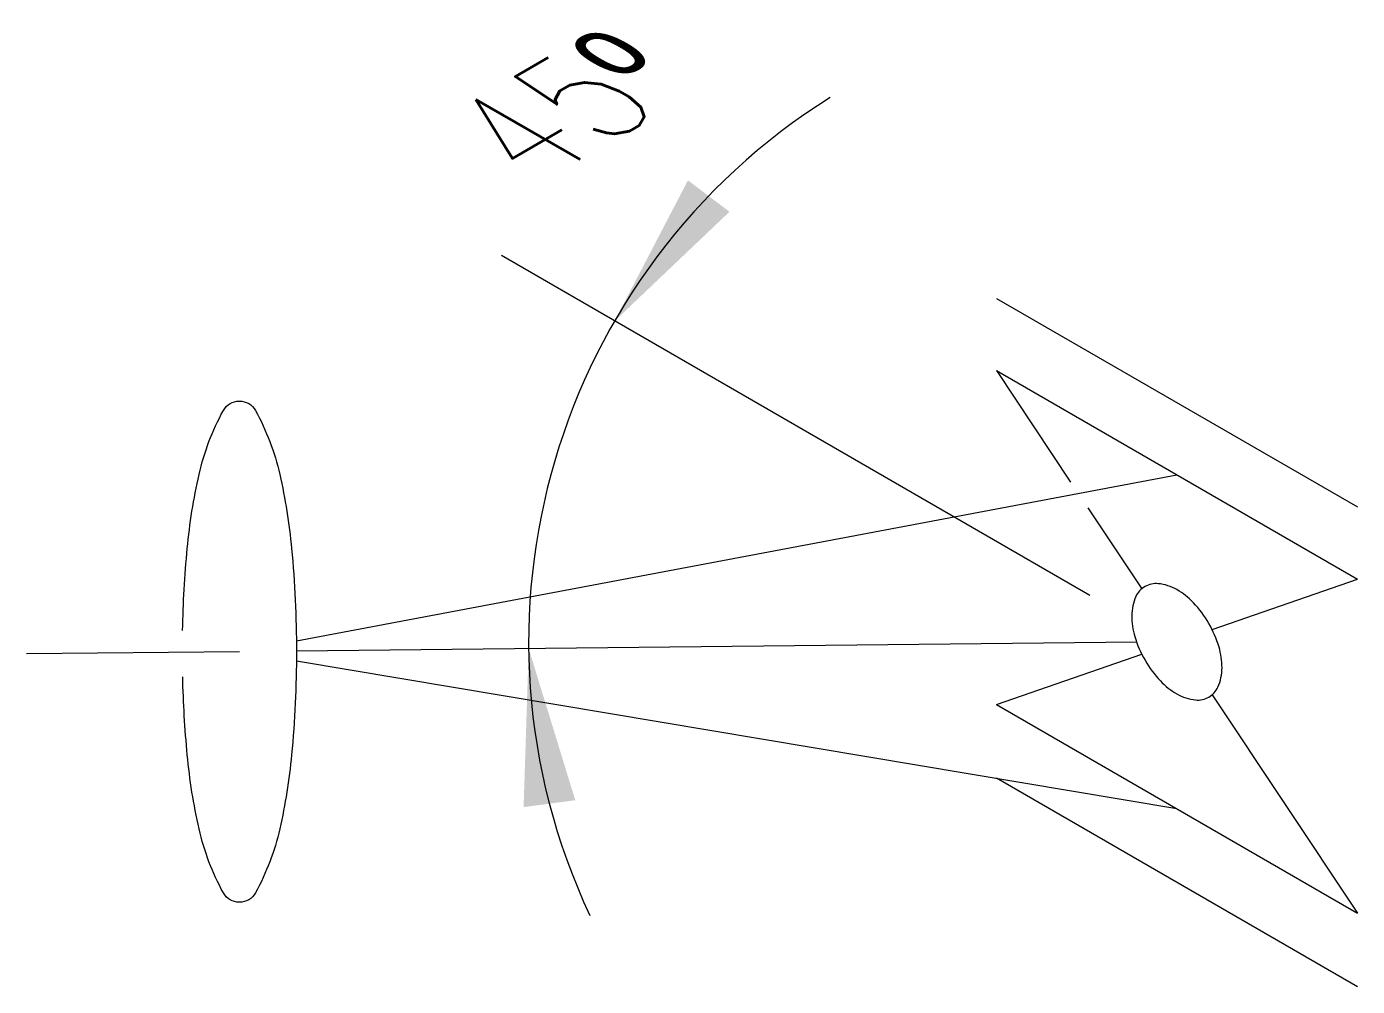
# Model space of a CAD drawing. Header units: millimetres. Extents: x -9991.64 to -9990.36, y -78.21 to -77.29.
import ezdxf

# ---------------------------------------------------------------- set-up
doc = ezdxf.new("R2010")
doc.units = ezdxf.units.MM
doc.layers.add('Tub_iso_válvulas', color=2, linetype='Continuous')
doc.styles.add('ISONEG80', font='ROMANSBR', dxfattribs={"width": 0.85, "height": 2})

msp = doc.modelspace()

# ---------------------------------------------------------------- linework, layer by layer
at = {"layer": 'Tub_iso_válvulas', "color": 1}
for p, q in [((-9990.62, -77.835), (-9991.1846, -77.509)), ((-9991.3815, -77.8786), (-9990.5366, -77.7193)), ((-9990.5752, -77.8798), (-9991.3815, -77.8883)), ((-9991.4362, -77.8889), (-9991.6404, -77.891)), ((-9990.5366, -78.0396), (-9991.3815, -77.8981))]:
    msp.add_line(p, q, dxfattribs=at)
at = {"layer": 'Tub_iso_válvulas'}
for p, q in [((-9990.7098, -77.5501), (-9990.3634, -77.7501)), ((-9990.7098, -77.6193), (-9990.3634, -77.8193)), ((-9990.7098, -77.6193), (-9990.6386, -77.7262)), ((-9990.6221, -77.751), (-9990.5704, -77.8287)), ((-9990.5028, -77.8677), (-9990.3634, -77.8193)), ((-9990.7098, -77.9396), (-9990.5704, -77.8912)), ((-9990.5028, -77.9302), (-9990.3634, -78.1396)), ((-9990.7098, -77.9396), (-9990.3634, -78.1396)), ((-9990.7098, -78.01), (-9990.3634, -78.21))]:
    msp.add_line(p, q, dxfattribs=at)
at = {"layer": 'Tub_iso_válvulas', "color": 1}
for points in [[(-9991.4907, -77.8685, -0.018663), (-9991.4862, -77.7898, -0.032447), (-9991.4749, -77.7189, -0.069756), (-9991.4516, -77.6576, -0.273671), (-9991.4362, -77.6485, -0.273671), (-9991.4208, -77.6576, -0.069756), (-9991.3975, -77.7189, -0.032447), (-9991.3861, -77.7898, -0.023495), (-9991.3815, -77.8889, -0.023495), (-9991.3861, -77.9879, -0.032447), (-9991.3975, -78.0589, -0.069756), (-9991.4208, -78.1202, -0.273671), (-9991.4362, -78.1293, -0.273671)], [(-9991.4362, -78.1293, -0.273671), (-9991.4516, -78.1202, -0.069756), (-9991.4749, -78.0589, -0.032447), (-9991.4862, -77.9879, -0.017775), (-9991.4906, -77.913, -0.023495)]]:
    msp.add_lwpolyline(points, format="xyb", dxfattribs=at)
at = {"layer": 'Tub_iso_válvulas'}
msp.add_lwpolyline([(-9990.5672, -77.8971, 0.058752), (-9990.5524, -77.917, 0.072341), (-9990.5366, -77.9294, 0.106617), (-9990.5187, -77.9352, 0.156851), (-9990.506, -77.9325, 0.156851), (-9990.4973, -77.9228, 0.106617), (-9990.4933, -77.9044, 0.072341), (-9990.4962, -77.8845, 0.058752), (-9990.506, -77.8618, 0.058752), (-9990.5208, -77.8419, 0.072341), (-9990.5366, -77.8294, 0.106617), (-9990.5546, -77.8237, 0.156851), (-9990.5672, -77.8264, 0.156851), (-9990.576, -77.836, 0.106617), (-9990.5799, -77.8544, 0.072341), (-9990.577, -77.8744, 0.058752)], format="xyb", close=True, dxfattribs=at)
at = {"layer": 'Tub_iso_válvulas', "color": 1}
msp.add_arc((-9990.5429, -77.8795), 0.6157, 122.0112, 205.2422, dxfattribs=at)
for points in [[(-9990.9659, -77.4669), (-9991.0058, -77.4368), (-9991.0761, -77.5717)], [(-9991.1635, -78.038), (-9991.1139, -78.0314), (-9991.1586, -77.886)]]:
    msp.add_solid(points, dxfattribs=at)

# ---------------------------------------------------------------- texts
at = {"layer": 'Tub_iso_válvulas', "style": 'ISONEG80', "oblique": 330, "width": 0.85}
msp.add_attdef('45º', (-9991.1503, -77.4405), '45%%D', height=0.1, rotation=30, dxfattribs=at)

doc.saveas('drawing.dxf')
